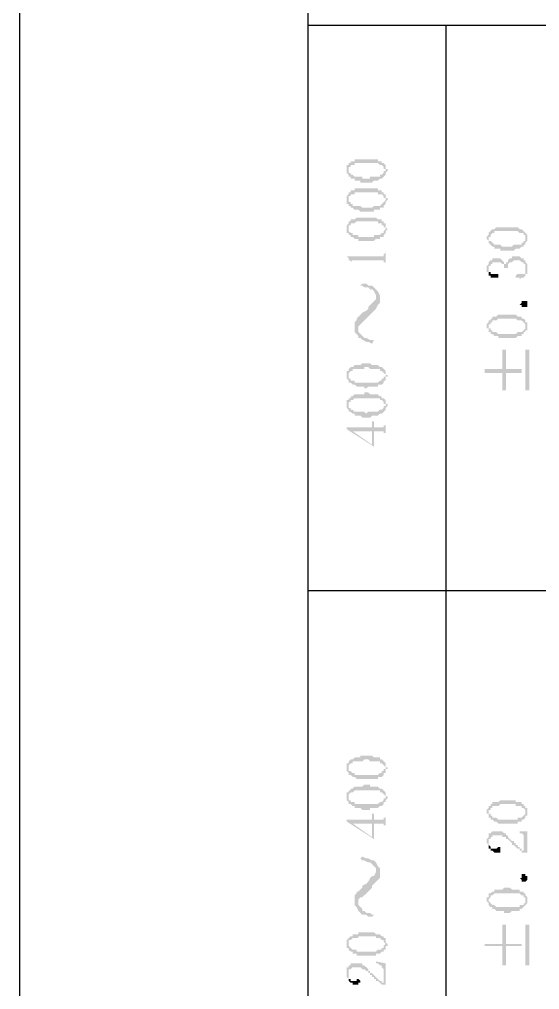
# Model space of a CAD drawing. Header units: inches. Extents: x 3613 to 8393, y -2205 to -794.
# Drawn here: x 3613.22 to 3625.31, y -1429.16 to -1406.61 of the extents above; entities that cross this region are included whole.
import ezdxf

# ---------------------------------------------------------------- set-up
doc = ezdxf.new("R2010")
doc.units = ezdxf.units.IN
doc.header["$MEASUREMENT"] = 0

msp = doc.modelspace()

# ---------------------------------------------------------------- hatches: boundary and pattern name
at = {"transparency": 33554559}
for points in [[(3620.83, -1410.132), (3620.83, -1410.177), (3620.83, -1410.177), (3620.875, -1410.222), (3620.875, -1410.087), (3620.875, -1410.042), (3620.921, -1410.042), (3620.921, -1409.997), (3621.011, -1409.997), (3621.011, -1409.952), (3621.552, -1409.952), (3621.598, -1409.997), (3621.643, -1409.997), (3621.688, -1410.042), (3621.688, -1410.087), (3621.733, -1410.087), (3621.733, -1410.132), (3621.733, -1409.997), (3621.688, -1409.952), (3621.643, -1409.952), (3621.643, -1409.906), (3621.552, -1409.906), (3621.552, -1409.861), (3621.011, -1409.861), (3621.011, -1409.906), (3620.921, -1409.906), (3620.921, -1409.952), (3620.875, -1409.952), (3620.875, -1409.997), (3620.83, -1409.997), (3620.83, -1410.042), (3620.83, -1410.087)], [(3620.875, -1410.222), (3620.875, -1410.267), (3620.921, -1410.267), (3620.921, -1410.313), (3621.011, -1410.313), (3621.011, -1410.358), (3621.146, -1410.358), (3621.146, -1410.403), (3621.417, -1410.403), (3621.462, -1410.358), (3621.552, -1410.358), (3621.598, -1410.313), (3621.643, -1410.313), (3621.688, -1410.267), (3621.688, -1410.267), (3621.733, -1410.222), (3621.733, -1410.177), (3621.733, -1410.177), (3621.778, -1410.132), (3621.778, -1410.087), (3621.733, -1410.087), (3621.733, -1410.042), (3621.733, -1409.997), (3621.733, -1410.132), (3621.688, -1410.132), (3621.688, -1410.177), (3621.688, -1410.177), (3621.643, -1410.222), (3621.598, -1410.222), (3621.598, -1410.267), (3621.372, -1410.267), (3621.372, -1410.313), (3621.191, -1410.313), (3621.191, -1410.267), (3621.011, -1410.267), (3620.966, -1410.222), (3620.921, -1410.222), (3620.921, -1410.177), (3620.875, -1410.177), (3620.875, -1410.132), (3620.875, -1410.132)], [(3620.83, -1410.809), (3620.83, -1410.899), (3620.875, -1410.899), (3620.875, -1410.809), (3620.875, -1410.764), (3620.875, -1410.719), (3620.921, -1410.719), (3620.921, -1410.674), (3621.011, -1410.674), (3621.011, -1410.628), (3621.552, -1410.628), (3621.552, -1410.674), (3621.643, -1410.674), (3621.688, -1410.719), (3621.688, -1410.764), (3621.733, -1410.764), (3621.733, -1410.809), (3621.733, -1410.674), (3621.688, -1410.674), (3621.688, -1410.628), (3621.643, -1410.628), (3621.643, -1410.583), (3621.552, -1410.583), (3621.552, -1410.538), (3621.011, -1410.538), (3621.011, -1410.583), (3620.921, -1410.583), (3620.921, -1410.628), (3620.875, -1410.628), (3620.875, -1410.674), (3620.875, -1410.674), (3620.83, -1410.719), (3620.83, -1410.764), (3620.83, -1410.764)], [(3620.875, -1410.899), (3620.875, -1410.944), (3620.921, -1410.944), (3620.921, -1410.99), (3620.966, -1410.99), (3621.011, -1411.035), (3621.101, -1411.035), (3621.146, -1411.08), (3621.462, -1411.08), (3621.462, -1411.035), (3621.598, -1411.035), (3621.598, -1410.99), (3621.688, -1410.99), (3621.688, -1410.944), (3621.688, -1410.944), (3621.733, -1410.899), (3621.733, -1410.854), (3621.733, -1410.854), (3621.778, -1410.809), (3621.778, -1410.764), (3621.733, -1410.764), (3621.733, -1410.719), (3621.733, -1410.674), (3621.733, -1410.809), (3621.733, -1410.809), (3621.688, -1410.854), (3621.688, -1410.854), (3621.643, -1410.899), (3621.643, -1410.899), (3621.598, -1410.944), (3621.462, -1410.944), (3621.417, -1410.99), (3621.191, -1410.99), (3621.146, -1410.944), (3620.966, -1410.944), (3620.966, -1410.899), (3620.921, -1410.899), (3620.921, -1410.854), (3620.875, -1410.854), (3620.875, -1410.809), (3620.875, -1410.809)], [(3620.83, -1411.486), (3620.83, -1411.531), (3620.83, -1411.576), (3620.875, -1411.576), (3620.875, -1411.621), (3620.875, -1411.486), (3620.875, -1411.441), (3620.875, -1411.396), (3620.921, -1411.396), (3620.921, -1411.351), (3621.011, -1411.351), (3621.056, -1411.305), (3621.552, -1411.305), (3621.552, -1411.351), (3621.643, -1411.351), (3621.643, -1411.396), (3621.688, -1411.396), (3621.688, -1411.441), (3621.733, -1411.441), (3621.733, -1411.486), (3621.733, -1411.351), (3621.688, -1411.351), (3621.688, -1411.305), (3621.643, -1411.305), (3621.643, -1411.26), (3621.552, -1411.26), (3621.507, -1411.215), (3621.056, -1411.215), (3621.011, -1411.26), (3620.921, -1411.26), (3620.921, -1411.305), (3620.875, -1411.305), (3620.875, -1411.351), (3620.875, -1411.351), (3620.83, -1411.396), (3620.83, -1411.441), (3620.83, -1411.441)], [(3620.875, -1411.621), (3620.921, -1411.621), (3620.921, -1411.667), (3620.966, -1411.667), (3621.011, -1411.712), (3621.101, -1411.712), (3621.101, -1411.757), (3621.462, -1411.757), (3621.507, -1411.712), (3621.598, -1411.712), (3621.598, -1411.667), (3621.688, -1411.667), (3621.688, -1411.621), (3621.688, -1411.621), (3621.733, -1411.576), (3621.733, -1411.531), (3621.733, -1411.531), (3621.778, -1411.486), (3621.778, -1411.486), (3621.733, -1411.441), (3621.733, -1411.396), (3621.733, -1411.351), (3621.733, -1411.486), (3621.733, -1411.486), (3621.688, -1411.531), (3621.688, -1411.576), (3621.643, -1411.576), (3621.598, -1411.621), (3621.462, -1411.621), (3621.462, -1411.667), (3621.101, -1411.667), (3621.101, -1411.621), (3620.966, -1411.621), (3620.966, -1411.576), (3620.921, -1411.576), (3620.875, -1411.531), (3620.875, -1411.486), (3620.875, -1411.486)], [(3624.08, -1411.712), (3624.08, -1411.712), (3624.125, -1411.757), (3624.125, -1411.802), (3624.125, -1411.712), (3624.125, -1411.667), (3624.17, -1411.667), (3624.17, -1411.621), (3624.17, -1411.621), (3624.215, -1411.576), (3624.26, -1411.576), (3624.26, -1411.531), (3624.802, -1411.531), (3624.847, -1411.576), (3624.937, -1411.576), (3624.937, -1411.621), (3624.982, -1411.621), (3624.982, -1411.667), (3624.982, -1411.712), (3624.982, -1411.576), (3624.982, -1411.576), (3624.937, -1411.531), (3624.937, -1411.531), (3624.892, -1411.486), (3624.847, -1411.486), (3624.802, -1411.441), (3624.305, -1411.441), (3624.26, -1411.486), (3624.215, -1411.486), (3624.17, -1411.531), (3624.17, -1411.531), (3624.125, -1411.576), (3624.125, -1411.621), (3624.125, -1411.621), (3624.08, -1411.667), (3624.08, -1411.667)], [(3624.125, -1411.802), (3624.17, -1411.847), (3624.17, -1411.847), (3624.215, -1411.892), (3624.26, -1411.892), (3624.26, -1411.937), (3624.396, -1411.937), (3624.396, -1411.982), (3624.712, -1411.982), (3624.757, -1411.937), (3624.847, -1411.937), (3624.892, -1411.892), (3624.937, -1411.892), (3624.937, -1411.847), (3624.982, -1411.847), (3624.982, -1411.802), (3624.982, -1411.802), (3625.028, -1411.757), (3625.028, -1411.712), (3625.028, -1411.667), (3625.028, -1411.621), (3625.028, -1411.621), (3624.982, -1411.576), (3624.982, -1411.712), (3624.982, -1411.757), (3624.937, -1411.757), (3624.937, -1411.802), (3624.892, -1411.802), (3624.892, -1411.847), (3624.712, -1411.847), (3624.667, -1411.892), (3624.441, -1411.892), (3624.396, -1411.847), (3624.26, -1411.847), (3624.215, -1411.802), (3624.215, -1411.802), (3624.17, -1411.757), (3624.125, -1411.757), (3624.125, -1411.712), (3624.125, -1411.712)], [(3620.83, -1412.118), (3620.83, -1412.118), (3620.875, -1412.163), (3620.875, -1412.208), (3620.921, -1412.208), (3620.921, -1412.253), (3620.921, -1412.344), (3620.921, -1412.253), (3620.966, -1412.208), (3621.688, -1412.208), (3621.688, -1412.253), (3621.733, -1412.253), (3621.733, -1412.344), (3621.733, -1411.937), (3621.733, -1412.028), (3621.733, -1412.028), (3621.688, -1412.073), (3621.688, -1412.118), (3621.643, -1412.118)], [(3624.08, -1412.389), (3624.08, -1412.479), (3624.125, -1412.479), (3624.125, -1412.524), (3624.125, -1412.389), (3624.125, -1412.344), (3624.17, -1412.344), (3624.17, -1412.298), (3624.215, -1412.298), (3624.215, -1412.253), (3624.396, -1412.253), (3624.441, -1412.298), (3624.486, -1412.298), (3624.486, -1412.344), (3624.486, -1412.389), (3624.531, -1412.389), (3624.531, -1412.479), (3624.531, -1412.389), (3624.576, -1412.389), (3624.576, -1412.344), (3624.576, -1412.298), (3624.576, -1412.298), (3624.621, -1412.253), (3624.667, -1412.253), (3624.712, -1412.208), (3624.847, -1412.208), (3624.892, -1412.253), (3624.937, -1412.253), (3624.937, -1412.298), (3624.982, -1412.298), (3624.982, -1412.344), (3624.982, -1412.434), (3624.982, -1412.253), (3624.982, -1412.208), (3624.937, -1412.208), (3624.937, -1412.163), (3624.892, -1412.163), (3624.847, -1412.118), (3624.667, -1412.118), (3624.667, -1412.163), (3624.621, -1412.163), (3624.576, -1412.208), (3624.576, -1412.253), (3624.531, -1412.253), (3624.531, -1412.344), (3624.531, -1412.298), (3624.486, -1412.298), (3624.486, -1412.253), (3624.486, -1412.253), (3624.441, -1412.208), (3624.441, -1412.208), (3624.396, -1412.163), (3624.215, -1412.163), (3624.215, -1412.208), (3624.17, -1412.208), (3624.125, -1412.253), (3624.125, -1412.298), (3624.125, -1412.298), (3624.08, -1412.344), (3624.08, -1412.344)], [(3624.757, -1412.569), (3624.757, -1412.614), (3624.847, -1412.614), (3624.847, -1412.659), (3624.847, -1412.659), (3624.892, -1412.614), (3624.937, -1412.614), (3624.982, -1412.569), (3624.982, -1412.524), (3625.028, -1412.524), (3625.028, -1412.479), (3625.028, -1412.389), (3625.028, -1412.344), (3625.028, -1412.298), (3625.028, -1412.298), (3624.982, -1412.253), (3624.982, -1412.434), (3624.982, -1412.524), (3624.802, -1412.524)], [(3624.125, -1412.524), (3624.125, -1412.569), (3624.17, -1412.569), (3624.17, -1412.614), (3624.351, -1412.614), (3624.351, -1412.569), (3624.351, -1412.524), (3624.17, -1412.524), (3624.17, -1412.479), (3624.125, -1412.479), (3624.125, -1412.434), (3624.125, -1412.434)], [(3621.146, -1412.795), (3621.191, -1412.795), (3621.236, -1412.84), (3621.327, -1412.84), (3621.372, -1412.885), (3621.417, -1412.885), (3621.462, -1412.93), (3621.507, -1413.021), (3621.507, -1413.336), (3621.507, -1413.336), (3621.552, -1413.246), (3621.598, -1413.201), (3621.598, -1413.021), (3621.552, -1412.93), (3621.507, -1412.885), (3621.507, -1412.885), (3621.462, -1412.84), (3621.417, -1412.795), (3621.327, -1412.795), (3621.282, -1412.75), (3621.191, -1412.75)], [(3621.011, -1413.788), (3621.011, -1413.878), (3621.056, -1413.923), (3621.101, -1413.968), (3621.101, -1413.788), (3621.101, -1413.743), (3621.146, -1413.697), (3621.191, -1413.652), (3621.236, -1413.607), (3621.282, -1413.562), (3621.327, -1413.517), (3621.372, -1413.472), (3621.417, -1413.427), (3621.417, -1413.427), (3621.462, -1413.382), (3621.507, -1413.336), (3621.507, -1413.066), (3621.507, -1413.111), (3621.462, -1413.156), (3621.417, -1413.201), (3621.372, -1413.246), (3621.327, -1413.291), (3621.327, -1413.336), (3621.282, -1413.382), (3621.191, -1413.427), (3621.191, -1413.427), (3621.146, -1413.472), (3621.101, -1413.517), (3621.056, -1413.562), (3621.056, -1413.607), (3621.011, -1413.652), (3621.011, -1413.697)], [(3625.028, -1413.246), (3625.028, -1413.291), (3624.892, -1413.291), (3624.892, -1413.246), (3624.847, -1413.246), (3624.892, -1413.201), (3624.892, -1413.156), (3625.028, -1413.156), (3625.028, -1413.201), (3625.028, -1413.246)], [(3624.08, -1413.743), (3624.08, -1413.788), (3624.125, -1413.788), (3624.125, -1413.833), (3624.125, -1413.878), (3624.125, -1413.743), (3624.125, -1413.697), (3624.17, -1413.697), (3624.17, -1413.652), (3624.215, -1413.652), (3624.215, -1413.607), (3624.305, -1413.607), (3624.351, -1413.562), (3624.757, -1413.562), (3624.802, -1413.607), (3624.892, -1413.607), (3624.937, -1413.652), (3624.937, -1413.652), (3624.982, -1413.697), (3624.982, -1413.743), (3624.982, -1413.607), (3624.982, -1413.607), (3624.937, -1413.562), (3624.892, -1413.562), (3624.892, -1413.517), (3624.802, -1413.517), (3624.757, -1413.472), (3624.351, -1413.472), (3624.305, -1413.517), (3624.215, -1413.517), (3624.215, -1413.562), (3624.17, -1413.562), (3624.17, -1413.607), (3624.125, -1413.607), (3624.125, -1413.652), (3624.125, -1413.652), (3624.08, -1413.697), (3624.08, -1413.697)], [(3624.125, -1413.878), (3624.17, -1413.878), (3624.17, -1413.923), (3624.215, -1413.923), (3624.26, -1413.968), (3624.351, -1413.968), (3624.351, -1414.013), (3624.757, -1414.013), (3624.802, -1413.968), (3624.892, -1413.968), (3624.892, -1413.923), (3624.937, -1413.923), (3624.937, -1413.878), (3624.982, -1413.878), (3624.982, -1413.833), (3625.028, -1413.833), (3625.028, -1413.788), (3625.028, -1413.743), (3625.028, -1413.697), (3625.028, -1413.652), (3624.982, -1413.652), (3624.982, -1413.607), (3624.982, -1413.743), (3624.982, -1413.788), (3624.982, -1413.788), (3624.937, -1413.833), (3624.937, -1413.833), (3624.892, -1413.878), (3624.802, -1413.878), (3624.757, -1413.923), (3624.351, -1413.923), (3624.305, -1413.878), (3624.215, -1413.878), (3624.215, -1413.833), (3624.17, -1413.833), (3624.17, -1413.788), (3624.125, -1413.788), (3624.125, -1413.743), (3624.125, -1413.743)], [(3621.101, -1413.968), (3621.101, -1414.013), (3621.146, -1414.013), (3621.191, -1414.059), (3621.282, -1414.104), (3621.327, -1414.104), (3621.417, -1414.149), (3621.462, -1414.059), (3621.372, -1414.059), (3621.282, -1414.013), (3621.236, -1414.013), (3621.191, -1413.968), (3621.191, -1413.968), (3621.146, -1413.923), (3621.101, -1413.878), (3621.101, -1413.788)], [(3624.035, -1414.736), (3624.035, -1414.826), (3624.441, -1414.826), (3624.441, -1415.232), (3624.531, -1415.232), (3624.531, -1414.826), (3624.892, -1414.826), (3624.892, -1414.736), (3624.531, -1414.736), (3624.531, -1414.284), (3624.441, -1414.284), (3624.441, -1414.736)], [(3625.073, -1415.232), (3625.073, -1414.284), (3624.982, -1414.284), (3624.982, -1415.232)], [(3620.83, -1414.871), (3620.83, -1414.916), (3620.83, -1414.961), (3620.83, -1414.961), (3620.875, -1415.006), (3620.875, -1414.871), (3620.875, -1414.826), (3620.875, -1414.826), (3620.921, -1414.781), (3620.966, -1414.781), (3620.966, -1414.736), (3621.236, -1414.736), (3621.236, -1414.69), (3621.327, -1414.69), (3621.372, -1414.736), (3621.598, -1414.736), (3621.598, -1414.781), (3621.643, -1414.781), (3621.688, -1414.826), (3621.688, -1414.826), (3621.733, -1414.871), (3621.733, -1414.781), (3621.688, -1414.736), (3621.688, -1414.736), (3621.643, -1414.69), (3621.598, -1414.69), (3621.552, -1414.645), (3621.417, -1414.645), (3621.372, -1414.6), (3621.191, -1414.6), (3621.146, -1414.645), (3621.011, -1414.645), (3620.966, -1414.69), (3620.921, -1414.69), (3620.875, -1414.736), (3620.875, -1414.781), (3620.83, -1414.781), (3620.83, -1414.826)], [(3620.875, -1415.006), (3620.875, -1415.051), (3620.921, -1415.051), (3620.966, -1415.097), (3621.011, -1415.097), (3621.056, -1415.142), (3621.236, -1415.142), (3621.236, -1415.187), (3621.282, -1415.187), (3621.327, -1415.142), (3621.552, -1415.142), (3621.552, -1415.097), (3621.643, -1415.097), (3621.688, -1415.051), (3621.688, -1415.006), (3621.733, -1415.006), (3621.733, -1414.961), (3621.733, -1414.916), (3621.778, -1414.916), (3621.778, -1414.871), (3621.733, -1414.871), (3621.733, -1414.826), (3621.733, -1414.781), (3621.733, -1414.916), (3621.688, -1414.916), (3621.688, -1414.961), (3621.643, -1414.961), (3621.643, -1415.006), (3621.598, -1415.006), (3621.552, -1415.051), (3621.011, -1415.051), (3621.011, -1415.006), (3620.921, -1415.006), (3620.921, -1414.961), (3620.875, -1414.961), (3620.875, -1414.916), (3620.875, -1414.871)], [(3620.83, -1415.548), (3620.83, -1415.593), (3620.83, -1415.638), (3620.83, -1415.638), (3620.875, -1415.683), (3620.875, -1415.548), (3620.875, -1415.503), (3620.921, -1415.503), (3620.921, -1415.458), (3620.966, -1415.458), (3621.011, -1415.413), (3621.598, -1415.413), (3621.598, -1415.458), (3621.643, -1415.458), (3621.688, -1415.503), (3621.688, -1415.548), (3621.733, -1415.548), (3621.733, -1415.458), (3621.688, -1415.413), (3621.643, -1415.413), (3621.643, -1415.367), (3621.598, -1415.367), (3621.552, -1415.322), (3621.372, -1415.322), (3621.327, -1415.277), (3621.236, -1415.277), (3621.236, -1415.322), (3621.011, -1415.322), (3620.966, -1415.367), (3620.921, -1415.367), (3620.921, -1415.413), (3620.875, -1415.413), (3620.875, -1415.458), (3620.83, -1415.458), (3620.83, -1415.503)], [(3620.875, -1415.683), (3620.875, -1415.728), (3620.921, -1415.728), (3620.966, -1415.774), (3621.011, -1415.774), (3621.011, -1415.819), (3621.146, -1415.819), (3621.191, -1415.864), (3621.372, -1415.864), (3621.417, -1415.819), (3621.552, -1415.819), (3621.598, -1415.774), (3621.643, -1415.774), (3621.688, -1415.728), (3621.688, -1415.728), (3621.733, -1415.683), (3621.733, -1415.638), (3621.733, -1415.638), (3621.778, -1415.593), (3621.778, -1415.548), (3621.733, -1415.548), (3621.733, -1415.503), (3621.733, -1415.458), (3621.733, -1415.593), (3621.688, -1415.593), (3621.688, -1415.638), (3621.688, -1415.638), (3621.643, -1415.683), (3621.598, -1415.683), (3621.552, -1415.728), (3621.327, -1415.728), (3621.282, -1415.774), (3621.282, -1415.774), (3621.236, -1415.728), (3621.011, -1415.728), (3620.966, -1415.683), (3620.921, -1415.683), (3620.921, -1415.638), (3620.875, -1415.638), (3620.875, -1415.593), (3620.875, -1415.548)], [(3620.83, -1416.089), (3620.83, -1416.135), (3621.462, -1416.541), (3621.462, -1416.18), (3621.688, -1416.18), (3621.688, -1416.225), (3621.733, -1416.225), (3621.733, -1416.315), (3621.733, -1415.954), (3621.733, -1416.044), (3621.688, -1416.044), (3621.688, -1416.089), (3621.462, -1416.089), (3621.462, -1415.954), (3621.417, -1415.954), (3621.417, -1416.496), (3620.966, -1416.18), (3620.966, -1416.18)], [(3620.83, -1416.089), (3620.966, -1416.18), (3621.417, -1416.18), (3621.417, -1416.496), (3621.417, -1416.089)], [(3620.83, -1423.988), (3620.83, -1424.033), (3620.83, -1424.078), (3620.83, -1424.078), (3620.875, -1424.123), (3620.875, -1423.988), (3620.875, -1423.942), (3620.875, -1423.942), (3620.921, -1423.897), (3620.966, -1423.897), (3620.966, -1423.852), (3621.191, -1423.852), (3621.236, -1423.807), (3621.327, -1423.807), (3621.372, -1423.852), (3621.598, -1423.852), (3621.598, -1423.897), (3621.643, -1423.897), (3621.688, -1423.942), (3621.688, -1423.942), (3621.733, -1423.988), (3621.733, -1423.897), (3621.688, -1423.852), (3621.688, -1423.852), (3621.643, -1423.807), (3621.598, -1423.807), (3621.598, -1423.762), (3621.462, -1423.762), (3621.417, -1423.717), (3621.146, -1423.717), (3621.146, -1423.762), (3621.011, -1423.762), (3620.966, -1423.807), (3620.921, -1423.807), (3620.875, -1423.852), (3620.875, -1423.897), (3620.83, -1423.897), (3620.83, -1423.942)], [(3620.875, -1424.123), (3620.875, -1424.168), (3620.921, -1424.168), (3620.966, -1424.213), (3621.011, -1424.213), (3621.056, -1424.258), (3621.552, -1424.258), (3621.552, -1424.213), (3621.643, -1424.213), (3621.688, -1424.168), (3621.688, -1424.123), (3621.733, -1424.123), (3621.733, -1424.078), (3621.733, -1424.033), (3621.778, -1424.033), (3621.778, -1423.988), (3621.733, -1423.988), (3621.733, -1423.942), (3621.733, -1423.897), (3621.733, -1424.033), (3621.688, -1424.033), (3621.688, -1424.078), (3621.643, -1424.078), (3621.643, -1424.123), (3621.598, -1424.123), (3621.552, -1424.168), (3621.011, -1424.168), (3621.011, -1424.123), (3620.966, -1424.123), (3620.921, -1424.078), (3620.875, -1424.078), (3620.875, -1424.033), (3620.875, -1423.988)], [(3620.83, -1424.665), (3620.83, -1424.71), (3620.83, -1424.755), (3620.83, -1424.755), (3620.875, -1424.8), (3620.875, -1424.665), (3620.875, -1424.619), (3620.875, -1424.619), (3620.921, -1424.574), (3620.966, -1424.574), (3621.011, -1424.529), (3621.598, -1424.529), (3621.598, -1424.574), (3621.643, -1424.574), (3621.688, -1424.619), (3621.688, -1424.619), (3621.733, -1424.665), (3621.733, -1424.574), (3621.688, -1424.529), (3621.688, -1424.529), (3621.643, -1424.484), (3621.598, -1424.484), (3621.552, -1424.439), (3621.372, -1424.439), (3621.372, -1424.394), (3621.236, -1424.394), (3621.191, -1424.439), (3621.011, -1424.439), (3620.966, -1424.484), (3620.921, -1424.484), (3620.921, -1424.529), (3620.875, -1424.529), (3620.875, -1424.574), (3620.83, -1424.574), (3620.83, -1424.619)], [(3620.875, -1424.8), (3620.875, -1424.845), (3620.921, -1424.845), (3620.966, -1424.89), (3621.011, -1424.89), (3621.011, -1424.935), (3621.146, -1424.935), (3621.191, -1424.981), (3621.372, -1424.981), (3621.372, -1424.935), (3621.552, -1424.935), (3621.598, -1424.89), (3621.643, -1424.89), (3621.688, -1424.845), (3621.688, -1424.8), (3621.733, -1424.8), (3621.733, -1424.755), (3621.733, -1424.755), (3621.778, -1424.71), (3621.778, -1424.665), (3621.733, -1424.665), (3621.733, -1424.619), (3621.733, -1424.574), (3621.733, -1424.71), (3621.688, -1424.71), (3621.688, -1424.755), (3621.688, -1424.755), (3621.643, -1424.8), (3621.598, -1424.8), (3621.552, -1424.845), (3621.011, -1424.845), (3621.011, -1424.8), (3620.921, -1424.8), (3620.921, -1424.755), (3620.875, -1424.755), (3620.875, -1424.71), (3620.875, -1424.665)], [(3624.08, -1425.026), (3624.08, -1425.071), (3624.125, -1425.071), (3624.125, -1425.116), (3624.125, -1425.161), (3624.125, -1425.026), (3624.125, -1424.981), (3624.17, -1424.981), (3624.17, -1424.935), (3624.215, -1424.935), (3624.215, -1424.89), (3624.351, -1424.89), (3624.396, -1424.845), (3624.757, -1424.845), (3624.757, -1424.89), (3624.892, -1424.89), (3624.892, -1424.935), (3624.937, -1424.935), (3624.982, -1424.981), (3624.982, -1425.026), (3624.982, -1424.89), (3624.937, -1424.89), (3624.937, -1424.845), (3624.892, -1424.845), (3624.892, -1424.8), (3624.757, -1424.8), (3624.757, -1424.755), (3624.396, -1424.755), (3624.351, -1424.8), (3624.215, -1424.8), (3624.215, -1424.845), (3624.17, -1424.845), (3624.17, -1424.89), (3624.125, -1424.89), (3624.125, -1424.935), (3624.125, -1424.935), (3624.08, -1424.981)], [(3624.125, -1425.161), (3624.17, -1425.161), (3624.17, -1425.206), (3624.215, -1425.206), (3624.26, -1425.251), (3624.305, -1425.251), (3624.351, -1425.296), (3624.802, -1425.296), (3624.802, -1425.251), (3624.892, -1425.251), (3624.892, -1425.206), (3624.937, -1425.206), (3624.982, -1425.161), (3624.982, -1425.116), (3625.028, -1425.116), (3625.028, -1425.071), (3625.028, -1425.026), (3625.028, -1424.981), (3625.028, -1424.935), (3624.982, -1424.935), (3624.982, -1424.89), (3624.982, -1425.071), (3624.982, -1425.071), (3624.937, -1425.116), (3624.937, -1425.116), (3624.892, -1425.161), (3624.802, -1425.161), (3624.802, -1425.206), (3624.351, -1425.206), (3624.305, -1425.161), (3624.215, -1425.161), (3624.215, -1425.116), (3624.17, -1425.116), (3624.17, -1425.071), (3624.125, -1425.071), (3624.125, -1425.026)], [(3620.83, -1425.206), (3620.83, -1425.251), (3621.462, -1425.658), (3621.462, -1425.296), (3621.688, -1425.296), (3621.688, -1425.342), (3621.733, -1425.342), (3621.733, -1425.432), (3621.733, -1425.071), (3621.733, -1425.161), (3621.688, -1425.161), (3621.688, -1425.206), (3621.462, -1425.206), (3621.462, -1425.071), (3621.417, -1425.071), (3621.417, -1425.612), (3620.966, -1425.296), (3620.966, -1425.296)], [(3620.83, -1425.206), (3620.966, -1425.296), (3621.417, -1425.296), (3621.417, -1425.612), (3621.417, -1425.206)], [(3624.08, -1425.703), (3624.08, -1425.748), (3624.08, -1425.748), (3624.125, -1425.793), (3624.125, -1425.838), (3624.125, -1425.703), (3624.125, -1425.658), (3624.17, -1425.658), (3624.17, -1425.612), (3624.215, -1425.612), (3624.215, -1425.567), (3624.441, -1425.567), (3624.441, -1425.612), (3624.531, -1425.612), (3624.531, -1425.658), (3624.576, -1425.658), (3624.621, -1425.703), (3624.621, -1425.703), (3624.667, -1425.748), (3624.667, -1425.793), (3624.712, -1425.793), (3624.757, -1425.838), (3624.757, -1425.838), (3624.802, -1425.883), (3624.847, -1425.883), (3624.847, -1425.928), (3624.892, -1425.928), (3624.892, -1425.973), (3624.937, -1425.973), (3624.937, -1425.928), (3624.892, -1425.928), (3624.892, -1425.883), (3624.847, -1425.883), (3624.847, -1425.838), (3624.802, -1425.838), (3624.802, -1425.793), (3624.757, -1425.793), (3624.757, -1425.748), (3624.712, -1425.748), (3624.712, -1425.703), (3624.667, -1425.703), (3624.621, -1425.658), (3624.621, -1425.658), (3624.576, -1425.612), (3624.576, -1425.567), (3624.531, -1425.567), (3624.531, -1425.522), (3624.486, -1425.522), (3624.441, -1425.477), (3624.215, -1425.477), (3624.17, -1425.522), (3624.125, -1425.522), (3624.125, -1425.567), (3624.125, -1425.612), (3624.125, -1425.612), (3624.08, -1425.658)], [(3624.802, -1425.477), (3624.847, -1425.477), (3624.847, -1425.522), (3624.892, -1425.522), (3624.937, -1425.567), (3624.937, -1425.973), (3625.028, -1425.973), (3625.028, -1425.477)], [(3624.125, -1425.838), (3624.125, -1425.883), (3624.17, -1425.883), (3624.17, -1425.928), (3624.215, -1425.928), (3624.26, -1425.973), (3624.396, -1425.973), (3624.396, -1425.883), (3624.396, -1425.838), (3624.351, -1425.838), (3624.305, -1425.883), (3624.17, -1425.883), (3624.17, -1425.838), (3624.17, -1425.838), (3624.125, -1425.793), (3624.125, -1425.748), (3624.125, -1425.748)], [(3621.146, -1426.109), (3621.191, -1426.154), (3621.236, -1426.154), (3621.327, -1426.199), (3621.372, -1426.199), (3621.417, -1426.244), (3621.417, -1426.244), (3621.462, -1426.289), (3621.507, -1426.334), (3621.507, -1426.65), (3621.507, -1426.65), (3621.552, -1426.605), (3621.598, -1426.56), (3621.598, -1426.334), (3621.552, -1426.289), (3621.507, -1426.199), (3621.507, -1426.199), (3621.462, -1426.154), (3621.417, -1426.154), (3621.327, -1426.109), (3621.282, -1426.109), (3621.191, -1426.064)], [(3621.011, -1427.102), (3621.011, -1427.192), (3621.056, -1427.237), (3621.101, -1427.327), (3621.101, -1427.147), (3621.101, -1427.057), (3621.146, -1427.011), (3621.191, -1427.011), (3621.236, -1426.966), (3621.282, -1426.921), (3621.327, -1426.876), (3621.372, -1426.831), (3621.417, -1426.786), (3621.417, -1426.741), (3621.462, -1426.696), (3621.507, -1426.65), (3621.507, -1426.38), (3621.507, -1426.425), (3621.462, -1426.515), (3621.417, -1426.515), (3621.372, -1426.56), (3621.327, -1426.65), (3621.327, -1426.65), (3621.282, -1426.696), (3621.191, -1426.741), (3621.191, -1426.786), (3621.146, -1426.831), (3621.101, -1426.876), (3621.056, -1426.876), (3621.056, -1426.921), (3621.011, -1426.966), (3621.011, -1427.057)], [(3625.028, -1426.56), (3625.028, -1426.605), (3625.028, -1426.605), (3624.982, -1426.65), (3624.892, -1426.65), (3624.892, -1426.605), (3624.892, -1426.605), (3624.847, -1426.56), (3624.892, -1426.56), (3624.892, -1426.515), (3624.892, -1426.47), (3624.982, -1426.47), (3624.982, -1426.515), (3625.028, -1426.515), (3625.028, -1426.56)], [(3624.08, -1427.057), (3624.08, -1427.102), (3624.08, -1427.102), (3624.125, -1427.147), (3624.125, -1427.192), (3624.125, -1427.057), (3624.125, -1427.057), (3624.17, -1427.011), (3624.17, -1426.966), (3624.215, -1426.966), (3624.26, -1426.921), (3624.847, -1426.921), (3624.892, -1426.966), (3624.937, -1426.966), (3624.937, -1427.011), (3624.982, -1427.011), (3624.982, -1427.057), (3624.982, -1426.921), (3624.937, -1426.921), (3624.937, -1426.876), (3624.847, -1426.876), (3624.847, -1426.831), (3624.667, -1426.831), (3624.621, -1426.786), (3624.486, -1426.786), (3624.441, -1426.831), (3624.26, -1426.831), (3624.26, -1426.876), (3624.215, -1426.876), (3624.17, -1426.921), (3624.125, -1426.921), (3624.125, -1426.966), (3624.125, -1427.011), (3624.08, -1427.011)], [(3624.125, -1427.192), (3624.17, -1427.237), (3624.215, -1427.237), (3624.215, -1427.282), (3624.26, -1427.282), (3624.305, -1427.327), (3624.486, -1427.327), (3624.486, -1427.373), (3624.621, -1427.373), (3624.667, -1427.327), (3624.847, -1427.327), (3624.847, -1427.282), (3624.892, -1427.282), (3624.937, -1427.237), (3624.937, -1427.237), (3624.982, -1427.192), (3624.982, -1427.192), (3625.028, -1427.147), (3625.028, -1427.057), (3625.028, -1427.011), (3625.028, -1427.011), (3624.982, -1426.966), (3624.982, -1427.102), (3624.982, -1427.147), (3624.937, -1427.147), (3624.937, -1427.192), (3624.847, -1427.192), (3624.847, -1427.237), (3624.305, -1427.237), (3624.26, -1427.192), (3624.215, -1427.192), (3624.17, -1427.147), (3624.17, -1427.147), (3624.125, -1427.102), (3624.125, -1427.057)], [(3621.101, -1427.327), (3621.101, -1427.327), (3621.146, -1427.373), (3621.191, -1427.418), (3621.282, -1427.418), (3621.327, -1427.463), (3621.417, -1427.463), (3621.462, -1427.418), (3621.417, -1427.418), (3621.372, -1427.373), (3621.282, -1427.373), (3621.236, -1427.327), (3621.191, -1427.327), (3621.191, -1427.282), (3621.146, -1427.237), (3621.101, -1427.192), (3621.101, -1427.147)], [(3624.035, -1428.095), (3624.035, -1428.14), (3624.441, -1428.14), (3624.441, -1428.591), (3624.531, -1428.591), (3624.531, -1428.14), (3624.892, -1428.14), (3624.892, -1428.095), (3624.531, -1428.095), (3624.531, -1427.643), (3624.441, -1427.643), (3624.441, -1428.095)], [(3625.073, -1428.591), (3625.073, -1427.643), (3624.982, -1427.643), (3624.982, -1428.591)], [(3620.83, -1428.095), (3620.83, -1428.14), (3620.83, -1428.185), (3620.875, -1428.185), (3620.875, -1428.23), (3620.875, -1428.095), (3620.875, -1428.05), (3620.875, -1428.004), (3620.921, -1428.004), (3620.966, -1427.959), (3621.101, -1427.959), (3621.101, -1427.914), (3621.507, -1427.914), (3621.507, -1427.959), (3621.598, -1427.959), (3621.643, -1428.004), (3621.688, -1428.004), (3621.688, -1428.05), (3621.688, -1428.05), (3621.733, -1428.095), (3621.733, -1427.959), (3621.688, -1427.959), (3621.688, -1427.914), (3621.643, -1427.914), (3621.598, -1427.869), (3621.507, -1427.869), (3621.462, -1427.824), (3621.101, -1427.824), (3621.101, -1427.869), (3620.966, -1427.869), (3620.966, -1427.914), (3620.921, -1427.914), (3620.875, -1427.959), (3620.875, -1427.959), (3620.83, -1428.004), (3620.83, -1428.05), (3620.83, -1428.05)], [(3620.875, -1428.23), (3620.875, -1428.23), (3620.921, -1428.275), (3620.966, -1428.275), (3620.966, -1428.32), (3621.056, -1428.32), (3621.056, -1428.365), (3621.507, -1428.365), (3621.507, -1428.32), (3621.598, -1428.32), (3621.643, -1428.275), (3621.688, -1428.275), (3621.688, -1428.23), (3621.733, -1428.23), (3621.733, -1428.185), (3621.733, -1428.14), (3621.778, -1428.14), (3621.778, -1428.095), (3621.778, -1428.095), (3621.733, -1428.05), (3621.733, -1428.004), (3621.733, -1427.959), (3621.733, -1428.095), (3621.733, -1428.095), (3621.688, -1428.14), (3621.688, -1428.185), (3621.643, -1428.185), (3621.643, -1428.23), (3621.552, -1428.23), (3621.507, -1428.275), (3621.056, -1428.275), (3621.056, -1428.23), (3620.966, -1428.23), (3620.921, -1428.185), (3620.921, -1428.185), (3620.875, -1428.14), (3620.875, -1428.095)], [(3620.83, -1428.772), (3620.83, -1428.817), (3620.83, -1428.862), (3620.83, -1428.862), (3620.875, -1428.907), (3620.875, -1428.772), (3620.875, -1428.726), (3620.875, -1428.681), (3620.921, -1428.681), (3620.966, -1428.636), (3621.146, -1428.636), (3621.191, -1428.681), (3621.236, -1428.681), (3621.282, -1428.726), (3621.327, -1428.726), (3621.327, -1428.772), (3621.372, -1428.772), (3621.372, -1428.817), (3621.417, -1428.817), (3621.417, -1428.862), (3621.462, -1428.862), (3621.462, -1428.907), (3621.507, -1428.907), (3621.507, -1428.952), (3621.552, -1428.952), (3621.598, -1428.997), (3621.598, -1428.997), (3621.643, -1429.042), (3621.688, -1429.042), (3621.688, -1428.997), (3621.643, -1428.997), (3621.643, -1428.952), (3621.598, -1428.952), (3621.552, -1428.907), (3621.552, -1428.907), (3621.507, -1428.862), (3621.507, -1428.862), (3621.462, -1428.817), (3621.462, -1428.817), (3621.417, -1428.772), (3621.372, -1428.772), (3621.372, -1428.726), (3621.327, -1428.726), (3621.327, -1428.681), (3621.282, -1428.636), (3621.282, -1428.636), (3621.236, -1428.591), (3621.191, -1428.591), (3621.191, -1428.546), (3620.921, -1428.546), (3620.921, -1428.591), (3620.875, -1428.591), (3620.875, -1428.636), (3620.83, -1428.636), (3620.83, -1428.681)], [(3621.507, -1428.501), (3621.507, -1428.546), (3621.552, -1428.546), (3621.598, -1428.591), (3621.643, -1428.591), (3621.643, -1428.636), (3621.643, -1428.636), (3621.688, -1428.681), (3621.688, -1429.042), (3621.733, -1429.042), (3621.733, -1428.546)], [(3620.875, -1428.907), (3620.875, -1428.952), (3620.875, -1428.952), (3620.921, -1428.997), (3620.966, -1428.997), (3620.966, -1429.042), (3621.101, -1429.042), (3621.101, -1428.997), (3621.146, -1428.997), (3621.146, -1428.952), (3621.146, -1428.952), (3621.101, -1428.907), (3621.056, -1428.907), (3621.056, -1428.952), (3620.921, -1428.952), (3620.921, -1428.907), (3620.875, -1428.907), (3620.875, -1428.862), (3620.875, -1428.817), (3620.875, -1428.817)]]:
    msp.add_hatch(color=256, dxfattribs=at).paths.add_polyline_path(points)

# ---------------------------------------------------------------- linework, layer by layer
msp.add_line((3619.928, -1234.354), (3619.928, -1521.095))
msp.add_lwpolyline([(4033.221, -1525.354), (4033.221, -1228.354), (3613.221, -1228.354), (3613.221, -1525.354)], close=True)
for points in [[(3619.928, -1406.747), (3632.745, -1406.747)], [(3623.132, -1406.747), (3623.132, -1499.765)], [(3619.928, -1419.881), (3632.745, -1419.881)]]:
    msp.add_lwpolyline(points)

doc.saveas('drawing.dxf')
